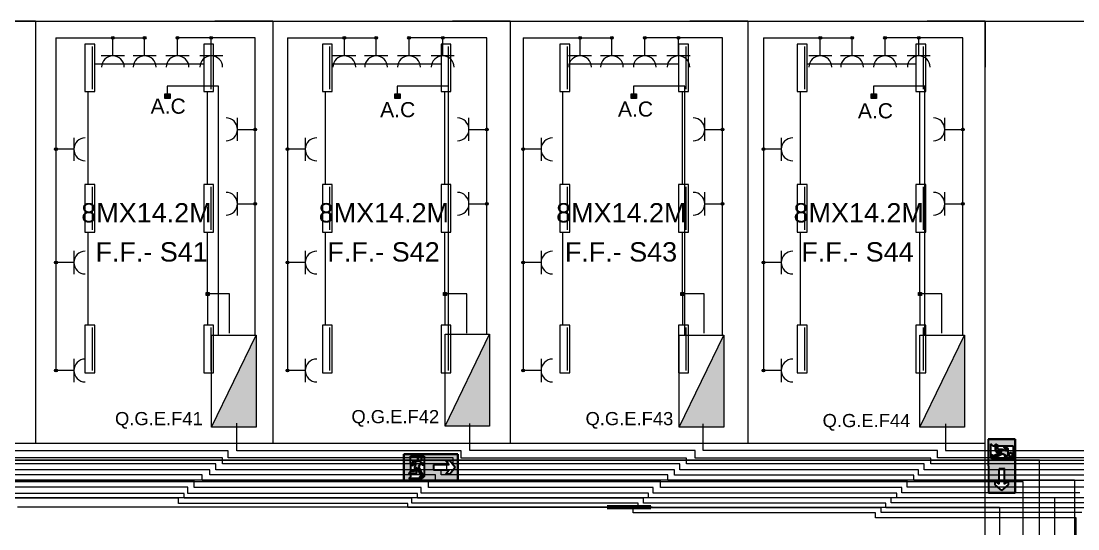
# Model space of a CAD drawing. Extents: x -17539 to 1421, y -3169 to 802964.
# Drawn here: x 442.44 to 478.04, y 394.29 to 411.37 of the extents above; entities that cross this region are included whole.
import ezdxf
from ezdxf.enums import TextEntityAlignment as Align

# ---------------------------------------------------------------- set-up
doc = ezdxf.new("R2010")
doc.units = 0
doc.header["$LTSCALE"] = 25
doc.header["$MEASUREMENT"] = 0
doc.layers.get('0').update_dxf_attribs({"lineweight": 9})
for name, color, linetype, lineweight in [('Iluminação', 10, 'Continuous', 9), ('Quadros', 50, 'Continuous', 9), ('www.cadblocksfree.com', 7, 'Continuous', 9)]:
    doc.layers.add(name, color=color, linetype=linetype, lineweight=lineweight)
doc.layers.add('Simbologia de Emergência', color=6, linetype='Continuous')
doc.layers.add('Tomadas', color=3, linetype='Continuous', lineweight=9, true_color=0x00f500)
doc.styles.add('ROMANS', font='arial.ttf')
doc.styles.get("Standard").update_dxf_attribs({"font": 'arial.ttf'})

# ---------------------------------------------------------------- blocks, each defined once
blk = doc.blocks.new('emergencia seta')
at = {"layer": 'Simbologia de Emergência'}
h = blk.add_hatch(color=98, dxfattribs=at)
h.paths.add_polyline_path([(1.001, 0.298), (0.094, 0.296), (-0.813, 0.294), (-0.811, -0.613), (1.003, -0.609)])
h.paths.add_polyline_path([(-0.131, -0.455), (-0.195, -0.52), (-0.649, -0.521), (-0.585, -0.456), (-0.585, -0.371), (-0.643, -0.371), (-0.595, -0.289), (-0.585, -0.289), (-0.587, 0.224), (-0.133, 0.225)], flags=16)
h.paths.add_polyline_path([(-0.372, -0.172, 0.038289), (-0.372, -0.171)], flags=0)
h.paths.add_polyline_path([(0.186, -0.248), (0.185, -0.067), (0.706, -0.066), (0.597, 0.07), (0.733, 0.07), (0.915, -0.156), (0.734, -0.383), (0.598, -0.383), (0.706, -0.247)], flags=16)
h.paths.add_polyline_path([(-0.349, 0.142, -1), (-0.221, 0.142, -1)], flags=0)
h.paths.add_polyline_path([(-0.188, -0.455), (-0.261, -0.455), (-0.291, -0.52), (-0.218, -0.52)], flags=16)
h.paths.add_polyline_path([(-0.3, -0.17, -0.215507), (-0.301, -0.11), (-0.263, -0.02), (-0.204, -0.069), (-0.132, -0.069), (-0.132, -0.021), (-0.187, -0.021), (-0.277, 0.054, 0.148058), (-0.294, 0.059), (-0.473, 0.059, 0.263654), (-0.498, 0.044), (-0.553, -0.048, 1), (-0.512, -0.072), (-0.462, 0.011), (-0.399, 0.011), (-0.454, -0.127, 0.095479), (-0.459, -0.154), (-0.459, -0.293), (-0.592, -0.294), (-0.635, -0.366), (-0.409, -0.366, 0.414214), (-0.386, -0.343), (-0.387, -0.173, -0.740976), (-0.372, -0.172), (-0.241, -0.446), (-0.169, -0.446)], flags=0)
for p, q in [((-0.813, 0.294), (1.001, 0.298)), ((-0.811, -0.613), (-0.813, 0.294)), ((1.001, 0.298), (1.003, -0.609)), ((1.001, 0.298), (1.001, 0.298)), ((1.001, 0.298), (1.003, -0.609)), ((1.001, 0.298), (1.001, 0.298))]:
    blk.add_line(p, q, dxfattribs=at)
at = {"layer": 'Simbologia de Emergência', "color": 7, "linetype": 'ByBlock', "lineweight": -2, "true_color": 0xffffff}
for p, q in [((1.001, 0.298), (-0.813, 0.294)), ((-0.813, 0.294), (-0.811, -0.613)), ((-0.587, 0.224), (-0.133, 0.225)), ((-0.587, 0.224), (-0.133, 0.225)), ((-0.587, 0.224), (-0.133, 0.225)), ((-0.585, -0.289), (-0.587, 0.224)), ((-0.585, -0.289), (-0.587, 0.224)), ((-0.585, -0.289), (-0.587, 0.224)), ((-0.498, 0.044), (-0.553, -0.048)), ((-0.498, 0.044), (-0.553, -0.048)), ((-0.498, 0.044), (-0.553, -0.048)), ((-0.512, -0.072), (-0.462, 0.011)), ((-0.512, -0.072), (-0.462, 0.011)), ((-0.512, -0.072), (-0.462, 0.011)), ((-0.294, 0.059), (-0.473, 0.059)), ((-0.294, 0.059), (-0.473, 0.059)), ((-0.294, 0.059), (-0.473, 0.059)), ((-0.462, 0.011), (-0.399, 0.011)), ((-0.462, 0.011), (-0.399, 0.011)), ((-0.462, 0.011), (-0.399, 0.011)), ((-0.399, 0.011), (-0.454, -0.127)), ((-0.399, 0.011), (-0.454, -0.127)), ((-0.399, 0.011), (-0.454, -0.127)), ((-0.349, 0.142), (-0.349, 0.142)), ((-0.277, 0.054), (-0.187, -0.021)), ((-0.277, 0.054), (-0.187, -0.021)), ((-0.187, -0.021), (-0.277, 0.054)), ((-0.133, 0.225), (-0.131, -0.455)), ((0.706, -0.066), (0.597, 0.07)), ((0.733, 0.07), (0.597, 0.07)), ((0.915, -0.156), (0.733, 0.07)), ((1.003, -0.609), (1.001, 0.298)), ((1.003, -0.609), (1.001, 0.298)), ((-0.595, -0.289), (-0.643, -0.371)), ((-0.595, -0.289), (-0.643, -0.371)), ((-0.643, -0.371), (-0.595, -0.289)), ((-0.592, -0.294), (-0.635, -0.366)), ((-0.592, -0.294), (-0.635, -0.366)), ((-0.592, -0.294), (-0.635, -0.366)), ((-0.585, -0.289), (-0.595, -0.289)), ((-0.585, -0.289), (-0.595, -0.289)), ((-0.595, -0.289), (-0.585, -0.289)), ((-0.459, -0.293), (-0.592, -0.294)), ((-0.459, -0.293), (-0.592, -0.294)), ((-0.459, -0.293), (-0.592, -0.294)), ((-0.459, -0.154), (-0.459, -0.293)), ((-0.459, -0.154), (-0.459, -0.293)), ((-0.459, -0.154), (-0.459, -0.293)), ((-0.387, -0.173), (-0.386, -0.343)), ((-0.387, -0.173), (-0.386, -0.343)), ((-0.386, -0.343), (-0.387, -0.173)), ((-0.372, -0.171), (-0.372, -0.172)), ((-0.372, -0.172), (-0.241, -0.446)), ((-0.372, -0.172), (-0.241, -0.446)), ((-0.372, -0.172), (-0.372, -0.172)), ((-0.372, -0.172), (-0.241, -0.446)), ((-0.263, -0.02), (-0.301, -0.11)), ((-0.263, -0.02), (-0.301, -0.11)), ((-0.301, -0.11), (-0.263, -0.02)), ((-0.3, -0.17), (-0.169, -0.446)), ((-0.3, -0.17), (-0.169, -0.446)), ((-0.169, -0.446), (-0.3, -0.17)), ((-0.263, -0.02), (-0.204, -0.069)), ((-0.263, -0.02), (-0.204, -0.069)), ((-0.263, -0.02), (-0.204, -0.069)), ((-0.263, -0.02), (-0.263, -0.02)), ((-0.204, -0.069), (-0.132, -0.069)), ((-0.204, -0.069), (-0.132, -0.069)), ((-0.204, -0.069), (-0.132, -0.069)), ((-0.187, -0.021), (-0.132, -0.021)), ((-0.187, -0.021), (-0.132, -0.021)), ((-0.132, -0.021), (-0.187, -0.021)), ((-0.132, -0.069), (-0.132, -0.021)), ((0.706, -0.066), (0.185, -0.067)), ((0.185, -0.067), (0.186, -0.248)), ((0.706, -0.247), (0.186, -0.248)), ((0.706, -0.247), (0.598, -0.383)), ((0.915, -0.156), (0.734, -0.383)), ((-0.811, -0.613), (1.003, -0.609)), ((-0.585, -0.456), (-0.649, -0.521)), ((-0.585, -0.456), (-0.649, -0.521)), ((-0.649, -0.521), (-0.585, -0.456)), ((-0.195, -0.52), (-0.649, -0.521)), ((-0.585, -0.371), (-0.643, -0.371)), ((-0.585, -0.371), (-0.643, -0.371)), ((-0.585, -0.371), (-0.643, -0.371)), ((-0.409, -0.366), (-0.635, -0.366)), ((-0.409, -0.366), (-0.635, -0.366)), ((-0.635, -0.366), (-0.409, -0.366)), ((-0.585, -0.456), (-0.585, -0.371)), ((-0.585, -0.456), (-0.585, -0.371)), ((-0.585, -0.456), (-0.585, -0.371)), ((-0.291, -0.52), (-0.261, -0.455)), ((-0.291, -0.52), (-0.261, -0.455)), ((-0.261, -0.455), (-0.291, -0.52)), ((-0.291, -0.52), (-0.218, -0.52)), ((-0.188, -0.455), (-0.261, -0.455)), ((-0.188, -0.455), (-0.261, -0.455)), ((-0.188, -0.455), (-0.261, -0.455)), ((-0.169, -0.446), (-0.241, -0.446)), ((-0.169, -0.446), (-0.241, -0.446)), ((-0.241, -0.446), (-0.169, -0.446)), ((-0.218, -0.52), (-0.188, -0.455)), ((-0.218, -0.52), (-0.188, -0.455)), ((-0.218, -0.52), (-0.188, -0.455)), ((-0.131, -0.455), (-0.195, -0.52)), ((-0.131, -0.455), (-0.195, -0.52)), ((-0.131, -0.455), (-0.195, -0.52)), ((-0.188, -0.455), (-0.188, -0.455)), ((-0.131, -0.455), (-0.131, -0.455)), ((0.734, -0.383), (0.598, -0.383))]:
    blk.add_line(p, q, dxfattribs=at)
blk.add_circle((-0.285, 0.142), 0.0645, dxfattribs=at)
blk.add_circle((-0.285, 0.142), 0.0645, dxfattribs=at)
for centre, radius, start, end in [((-0.473, 0.029), 0.0296, 90.1318, 149.2124), ((-0.473, 0.029), 0.0296, 90.1318, 149.2123), ((-0.473, 0.029), 0.0296, 90.1318, 149.2123), ((-0.285, 0.142), 0.0645, 0.1318, 180.1318), ((-0.285, 0.142), 0.0645, 180.1318, 0.1318), ((-0.294, 0.03), 0.0296, 56.444, 90.1318), ((-0.294, 0.03), 0.0296, 56.4442, 90.1318), ((-0.294, 0.03), 0.0296, 56.4442, 90.1318), ((-0.532, -0.06), 0.024, 149.2124, 329.2124), ((-0.532, -0.06), 0.024, 149.2123, 329.2123), ((-0.532, -0.06), 0.024, 149.2123, 329.2123), ((-0.387, -0.154), 0.0726, 158.3161, 180.1318), ((-0.387, -0.154), 0.0726, 158.3158, 180.1318), ((-0.387, -0.154), 0.0726, 158.3158, 180.1318), ((-0.409, -0.343), 0.0227, 270.1318, 0.1318), ((-0.409, -0.343), 0.0227, 270.1318, 0.1318), ((-0.409, -0.343), 0.0227, 270.1318, 0.1318), ((-0.379, -0.174), 0.00779, 21.0343, 167.1846), ((-0.379, -0.174), 0.00779, 21.0343, 167.1846), ((-0.379, -0.174), 0.00779, 21.0343, 167.1846), ((-0.379, -0.174), 0.00779, 21.0343, 29.8052), ((-0.234, -0.138), 0.0726, 156.7728, 205.4198), ((-0.234, -0.138), 0.0726, 156.7731, 205.4198), ((-0.234, -0.138), 0.0726, 156.7731, 205.4198)]:
    blk.add_arc(centre, radius, start, end, dxfattribs=at)
blk = doc.blocks.new('quadro eletrico')
h = blk.add_hatch(color=256)
h.dxf.hatch_style = 1
h.paths.add_polyline_path([(1.839, -0.788), (-1.457, 0.809), (-1.457, -0.788)])
blk.add_line((-1.457, 0.809), (1.839, -0.788))
blk.add_lwpolyline([(-1.457, 0.809), (1.839, 0.809), (1.839, -0.788), (-1.457, -0.788)], close=True)
blk = doc.blocks.new('Quadro')
at = {"xscale": 0.6593095434044552, "yscale": 0.6593095434044552, "zscale": 0.6593095434044552}
blk.add_blockref('quadro eletrico', (-0.091, 0.017), dxfattribs=at)
blk = doc.blocks.new('Tomada')
for p, q in [((0, 0.632), (0, 0)), ((0, 0), (-0.975, 0)), ((0, 0), (0, -0.632))]:
    blk.add_line(p, q)
blk.add_arc((0.622, 0), 0.622, 90, 270)
blk = doc.blocks.new('Iluminárias 1')
at = {"layer": 'Iluminação'}
blk.add_line((0.079, 0.079), (1.521, 0.079), dxfattribs=at)
blk.add_lwpolyline([(0, 0), (1.6, 0), (1.6, 0.332), (0, 0.332)], close=True, dxfattribs=at)
blk = doc.blocks.new('Luminária 4')
at = {"layer": 'Iluminação', "lineweight": 40}
for p, q in [((0.733, 0.043), (-0.734, 0.043)), ((-0.734, 0.043), (-0.734, 0)), ((-0.734, 0), (0.733, 0)), ((0.733, 0), (0.733, 0.043))]:
    blk.add_line(p, q, dxfattribs=at)
at = {"layer": 'Iluminação', "lineweight": 30}
blk.add_line((-0.667, 0.008), (0.679, 0.008), dxfattribs=at)
blk = doc.blocks.new('Caixa de Derivação')
at = {"layer": 'Iluminação'}
h = blk.add_hatch(color=256, dxfattribs=at)
h.dxf.hatch_style = 1
h.paths.add_polyline_path([(0.052, 0.051), (-0.048, 0.051), (-0.048, -0.049), (0.052, -0.049)])
blk.add_lwpolyline([(-0.048, 0.051), (0.052, 0.051), (0.052, -0.049), (-0.048, -0.049)], close=True, dxfattribs=at)

msp = doc.modelspace()

# ---------------------------------------------------------------- hatches: boundary and pattern name
at = {"layer": 'Tomadas'}
h = msp.add_hatch(color=256, dxfattribs=at)
h.dxf.hatch_style = 1
h.paths.add_polyline_path([(445.575, 410.805, 1), (445.481, 410.805, 1)])
h = msp.add_hatch(color=256, dxfattribs=at)
h.dxf.hatch_style = 1
h.paths.add_polyline_path([(445.575, 410.805, 1), (445.481, 410.805, 1)])
h = msp.add_hatch(color=256, dxfattribs=at)
h.dxf.hatch_style = 1
h.paths.add_polyline_path([(445.575, 410.805, 1), (445.481, 410.805, 1)])
h = msp.add_hatch(color=256, dxfattribs=at)
h.dxf.hatch_style = 1
h.paths.add_polyline_path([(445.575, 410.805, 1), (445.481, 410.805, 1)])
h = msp.add_hatch(color=256, dxfattribs=at)
h.dxf.hatch_style = 1
h.paths.add_polyline_path([(446.647, 410.805, 1), (446.554, 410.805, 1)])
h = msp.add_hatch(color=256, dxfattribs=at)
h.dxf.hatch_style = 1
h.paths.add_polyline_path([(446.647, 410.805, 1), (446.554, 410.805, 1)])
h = msp.add_hatch(color=256, dxfattribs=at)
h.dxf.hatch_style = 1
h.paths.add_polyline_path([(446.647, 410.805, 1), (446.554, 410.805, 1)])
h = msp.add_hatch(color=256, dxfattribs=at)
h.dxf.hatch_style = 1
h.paths.add_polyline_path([(446.647, 410.805, 1), (446.554, 410.805, 1)])
h = msp.add_hatch(color=256, dxfattribs=at)
h.dxf.hatch_style = 1
h.paths.add_polyline_path([(447.754, 410.805, 1), (447.661, 410.805, 1)])
h = msp.add_hatch(color=256, dxfattribs=at)
h.dxf.hatch_style = 1
h.paths.add_polyline_path([(447.754, 410.805, 1), (447.661, 410.805, 1)])
h = msp.add_hatch(color=256, dxfattribs=at)
h.dxf.hatch_style = 1
h.paths.add_polyline_path([(447.754, 410.805, 1), (447.661, 410.805, 1)])
h = msp.add_hatch(color=256, dxfattribs=at)
h.dxf.hatch_style = 1
h.paths.add_polyline_path([(447.754, 410.805, 1), (447.661, 410.805, 1)])
h = msp.add_hatch(color=256, dxfattribs=at)
h.dxf.hatch_style = 1
h.paths.add_polyline_path([(448.89, 410.805, 1), (448.797, 410.805, 1)])
h = msp.add_hatch(color=256, dxfattribs=at)
h.dxf.hatch_style = 1
h.paths.add_polyline_path([(448.89, 410.805, 1), (448.797, 410.805, 1)])
h = msp.add_hatch(color=256, dxfattribs=at)
h.dxf.hatch_style = 1
h.paths.add_polyline_path([(448.89, 410.805, 1), (448.797, 410.805, 1)])
h = msp.add_hatch(color=256, dxfattribs=at)
h.dxf.hatch_style = 1
h.paths.add_polyline_path([(448.89, 410.805, 1), (448.797, 410.805, 1)])
h = msp.add_hatch(color=256, dxfattribs=at)
h.dxf.hatch_style = 1
h.paths.add_polyline_path([(453.374, 410.805, 1), (453.281, 410.805, 1)])
h = msp.add_hatch(color=256, dxfattribs=at)
h.dxf.hatch_style = 1
h.paths.add_polyline_path([(453.374, 410.805, 1), (453.281, 410.805, 1)])
h = msp.add_hatch(color=256, dxfattribs=at)
h.dxf.hatch_style = 1
h.paths.add_polyline_path([(453.374, 410.805, 1), (453.281, 410.805, 1)])
h = msp.add_hatch(color=256, dxfattribs=at)
h.dxf.hatch_style = 1
h.paths.add_polyline_path([(453.374, 410.805, 1), (453.281, 410.805, 1)])
h = msp.add_hatch(color=256, dxfattribs=at)
h.dxf.hatch_style = 1
h.paths.add_polyline_path([(454.447, 410.805, 1), (454.353, 410.805, 1)])
h = msp.add_hatch(color=256, dxfattribs=at)
h.dxf.hatch_style = 1
h.paths.add_polyline_path([(454.447, 410.805, 1), (454.353, 410.805, 1)])
h = msp.add_hatch(color=256, dxfattribs=at)
h.dxf.hatch_style = 1
h.paths.add_polyline_path([(454.447, 410.805, 1), (454.353, 410.805, 1)])
h = msp.add_hatch(color=256, dxfattribs=at)
h.dxf.hatch_style = 1
h.paths.add_polyline_path([(454.447, 410.805, 1), (454.353, 410.805, 1)])
h = msp.add_hatch(color=256, dxfattribs=at)
h.dxf.hatch_style = 1
h.paths.add_polyline_path([(455.554, 410.805, 1), (455.461, 410.805, 1)])
h = msp.add_hatch(color=256, dxfattribs=at)
h.dxf.hatch_style = 1
h.paths.add_polyline_path([(455.554, 410.805, 1), (455.461, 410.805, 1)])
h = msp.add_hatch(color=256, dxfattribs=at)
h.dxf.hatch_style = 1
h.paths.add_polyline_path([(455.554, 410.805, 1), (455.461, 410.805, 1)])
h = msp.add_hatch(color=256, dxfattribs=at)
h.dxf.hatch_style = 1
h.paths.add_polyline_path([(455.554, 410.805, 1), (455.461, 410.805, 1)])
h = msp.add_hatch(color=256, dxfattribs=at)
h.dxf.hatch_style = 1
h.paths.add_polyline_path([(456.69, 410.805, 1), (456.597, 410.805, 1)])
h = msp.add_hatch(color=256, dxfattribs=at)
h.dxf.hatch_style = 1
h.paths.add_polyline_path([(456.69, 410.805, 1), (456.597, 410.805, 1)])
h = msp.add_hatch(color=256, dxfattribs=at)
h.dxf.hatch_style = 1
h.paths.add_polyline_path([(456.69, 410.805, 1), (456.597, 410.805, 1)])
h = msp.add_hatch(color=256, dxfattribs=at)
h.dxf.hatch_style = 1
h.paths.add_polyline_path([(456.69, 410.805, 1), (456.597, 410.805, 1)])
h = msp.add_hatch(color=256, dxfattribs=at)
h.dxf.hatch_style = 1
h.paths.add_polyline_path([(461.318, 410.805, 1), (461.225, 410.805, 1)])
h = msp.add_hatch(color=256, dxfattribs=at)
h.dxf.hatch_style = 1
h.paths.add_polyline_path([(461.318, 410.805, 1), (461.225, 410.805, 1)])
h = msp.add_hatch(color=256, dxfattribs=at)
h.dxf.hatch_style = 1
h.paths.add_polyline_path([(461.318, 410.805, 1), (461.225, 410.805, 1)])
h = msp.add_hatch(color=256, dxfattribs=at)
h.dxf.hatch_style = 1
h.paths.add_polyline_path([(461.318, 410.805, 1), (461.225, 410.805, 1)])
h = msp.add_hatch(color=256, dxfattribs=at)
h.dxf.hatch_style = 1
h.paths.add_polyline_path([(462.39, 410.805, 1), (462.297, 410.805, 1)])
h = msp.add_hatch(color=256, dxfattribs=at)
h.dxf.hatch_style = 1
h.paths.add_polyline_path([(462.39, 410.805, 1), (462.297, 410.805, 1)])
h = msp.add_hatch(color=256, dxfattribs=at)
h.dxf.hatch_style = 1
h.paths.add_polyline_path([(462.39, 410.805, 1), (462.297, 410.805, 1)])
h = msp.add_hatch(color=256, dxfattribs=at)
h.dxf.hatch_style = 1
h.paths.add_polyline_path([(462.39, 410.805, 1), (462.297, 410.805, 1)])
h = msp.add_hatch(color=256, dxfattribs=at)
h.dxf.hatch_style = 1
h.paths.add_polyline_path([(463.498, 410.805, 1), (463.404, 410.805, 1)])
h = msp.add_hatch(color=256, dxfattribs=at)
h.dxf.hatch_style = 1
h.paths.add_polyline_path([(463.498, 410.805, 1), (463.404, 410.805, 1)])
h = msp.add_hatch(color=256, dxfattribs=at)
h.dxf.hatch_style = 1
h.paths.add_polyline_path([(463.498, 410.805, 1), (463.404, 410.805, 1)])
h = msp.add_hatch(color=256, dxfattribs=at)
h.dxf.hatch_style = 1
h.paths.add_polyline_path([(463.498, 410.805, 1), (463.404, 410.805, 1)])
h = msp.add_hatch(color=256, dxfattribs=at)
h.dxf.hatch_style = 1
h.paths.add_polyline_path([(464.634, 410.805, 1), (464.54, 410.805, 1)])
h = msp.add_hatch(color=256, dxfattribs=at)
h.dxf.hatch_style = 1
h.paths.add_polyline_path([(464.634, 410.805, 1), (464.54, 410.805, 1)])
h = msp.add_hatch(color=256, dxfattribs=at)
h.dxf.hatch_style = 1
h.paths.add_polyline_path([(464.634, 410.805, 1), (464.54, 410.805, 1)])
h = msp.add_hatch(color=256, dxfattribs=at)
h.dxf.hatch_style = 1
h.paths.add_polyline_path([(464.634, 410.805, 1), (464.54, 410.805, 1)])
h = msp.add_hatch(color=256, dxfattribs=at)
h.dxf.hatch_style = 1
h.paths.add_polyline_path([(469.413, 410.805, 1), (469.32, 410.805, 1)])
h = msp.add_hatch(color=256, dxfattribs=at)
h.dxf.hatch_style = 1
h.paths.add_polyline_path([(469.413, 410.805, 1), (469.32, 410.805, 1)])
h = msp.add_hatch(color=256, dxfattribs=at)
h.dxf.hatch_style = 1
h.paths.add_polyline_path([(469.413, 410.805, 1), (469.32, 410.805, 1)])
h = msp.add_hatch(color=256, dxfattribs=at)
h.dxf.hatch_style = 1
h.paths.add_polyline_path([(469.413, 410.805, 1), (469.32, 410.805, 1)])
h = msp.add_hatch(color=256, dxfattribs=at)
h.dxf.hatch_style = 1
h.paths.add_polyline_path([(470.485, 410.805, 1), (470.392, 410.805, 1)])
h = msp.add_hatch(color=256, dxfattribs=at)
h.dxf.hatch_style = 1
h.paths.add_polyline_path([(470.485, 410.805, 1), (470.392, 410.805, 1)])
h = msp.add_hatch(color=256, dxfattribs=at)
h.dxf.hatch_style = 1
h.paths.add_polyline_path([(470.485, 410.805, 1), (470.392, 410.805, 1)])
h = msp.add_hatch(color=256, dxfattribs=at)
h.dxf.hatch_style = 1
h.paths.add_polyline_path([(470.485, 410.805, 1), (470.392, 410.805, 1)])
h = msp.add_hatch(color=256, dxfattribs=at)
h.dxf.hatch_style = 1
h.paths.add_polyline_path([(471.592, 410.805, 1), (471.499, 410.805, 1)])
h = msp.add_hatch(color=256, dxfattribs=at)
h.dxf.hatch_style = 1
h.paths.add_polyline_path([(471.592, 410.805, 1), (471.499, 410.805, 1)])
h = msp.add_hatch(color=256, dxfattribs=at)
h.dxf.hatch_style = 1
h.paths.add_polyline_path([(471.592, 410.805, 1), (471.499, 410.805, 1)])
h = msp.add_hatch(color=256, dxfattribs=at)
h.dxf.hatch_style = 1
h.paths.add_polyline_path([(471.592, 410.805, 1), (471.499, 410.805, 1)])
h = msp.add_hatch(color=256, dxfattribs=at)
h.dxf.hatch_style = 1
h.paths.add_polyline_path([(472.728, 410.805, 1), (472.635, 410.805, 1)])
h = msp.add_hatch(color=256, dxfattribs=at)
h.dxf.hatch_style = 1
h.paths.add_polyline_path([(472.728, 410.805, 1), (472.635, 410.805, 1)])
h = msp.add_hatch(color=256, dxfattribs=at)
h.dxf.hatch_style = 1
h.paths.add_polyline_path([(472.728, 410.805, 1), (472.635, 410.805, 1)])
h = msp.add_hatch(color=256, dxfattribs=at)
h.dxf.hatch_style = 1
h.paths.add_polyline_path([(472.728, 410.805, 1), (472.635, 410.805, 1)])
h = msp.add_hatch(color=256, dxfattribs=at)
h.dxf.hatch_style = 1
h.paths.add_polyline_path([(447.283, 408.926), (447.283, 408.769), (447.457, 408.769), (447.457, 408.926)])
h = msp.add_hatch(color=256, dxfattribs=at)
h.dxf.hatch_style = 1
h.paths.add_polyline_path([(455.029, 408.926), (455.029, 408.769), (455.204, 408.769), (455.204, 408.926)])
h = msp.add_hatch(color=256, dxfattribs=at)
h.dxf.hatch_style = 1
h.paths.add_polyline_path([(462.994, 408.926), (462.994, 408.769), (463.169, 408.769), (463.169, 408.926)])
h = msp.add_hatch(color=256, dxfattribs=at)
h.dxf.hatch_style = 1
h.paths.add_polyline_path([(471.082, 408.926), (471.082, 408.769), (471.257, 408.769), (471.257, 408.926)])
h = msp.add_hatch(color=256, dxfattribs=at)
h.dxf.hatch_style = 1
h.paths.add_polyline_path([(450.373, 407.728, 1), (450.28, 407.728, 1)])
h = msp.add_hatch(color=256, dxfattribs=at)
h.dxf.hatch_style = 1
h.paths.add_polyline_path([(450.373, 407.728, 1), (450.28, 407.728, 1)])
h = msp.add_hatch(color=256, dxfattribs=at)
h.dxf.hatch_style = 1
h.paths.add_polyline_path([(450.373, 407.728, 1), (450.28, 407.728, 1)])
h = msp.add_hatch(color=256, dxfattribs=at)
h.dxf.hatch_style = 1
h.paths.add_polyline_path([(450.373, 407.728, 1), (450.28, 407.728, 1)])
h = msp.add_hatch(color=256, dxfattribs=at)
h.dxf.hatch_style = 1
h.paths.add_polyline_path([(458.173, 407.728, 1), (458.08, 407.728, 1)])
h = msp.add_hatch(color=256, dxfattribs=at)
h.dxf.hatch_style = 1
h.paths.add_polyline_path([(458.173, 407.728, 1), (458.08, 407.728, 1)])
h = msp.add_hatch(color=256, dxfattribs=at)
h.dxf.hatch_style = 1
h.paths.add_polyline_path([(458.173, 407.728, 1), (458.08, 407.728, 1)])
h = msp.add_hatch(color=256, dxfattribs=at)
h.dxf.hatch_style = 1
h.paths.add_polyline_path([(458.173, 407.728, 1), (458.08, 407.728, 1)])
h = msp.add_hatch(color=256, dxfattribs=at)
h.dxf.hatch_style = 1
h.paths.add_polyline_path([(466.117, 407.728, 1), (466.023, 407.728, 1)])
h = msp.add_hatch(color=256, dxfattribs=at)
h.dxf.hatch_style = 1
h.paths.add_polyline_path([(466.117, 407.728, 1), (466.023, 407.728, 1)])
h = msp.add_hatch(color=256, dxfattribs=at)
h.dxf.hatch_style = 1
h.paths.add_polyline_path([(466.117, 407.728, 1), (466.023, 407.728, 1)])
h = msp.add_hatch(color=256, dxfattribs=at)
h.dxf.hatch_style = 1
h.paths.add_polyline_path([(466.117, 407.728, 1), (466.023, 407.728, 1)])
h = msp.add_hatch(color=256, dxfattribs=at)
h.dxf.hatch_style = 1
h.paths.add_polyline_path([(474.211, 407.728, 1), (474.118, 407.728, 1)])
h = msp.add_hatch(color=256, dxfattribs=at)
h.dxf.hatch_style = 1
h.paths.add_polyline_path([(474.211, 407.728, 1), (474.118, 407.728, 1)])
h = msp.add_hatch(color=256, dxfattribs=at)
h.dxf.hatch_style = 1
h.paths.add_polyline_path([(474.211, 407.728, 1), (474.118, 407.728, 1)])
h = msp.add_hatch(color=256, dxfattribs=at)
h.dxf.hatch_style = 1
h.paths.add_polyline_path([(474.211, 407.728, 1), (474.118, 407.728, 1)])
h = msp.add_hatch(color=256, dxfattribs=at)
h.dxf.hatch_style = 1
h.paths.add_polyline_path([(443.659, 407.058, 1), (443.565, 407.058, 1)])
h = msp.add_hatch(color=256, dxfattribs=at)
h.dxf.hatch_style = 1
h.paths.add_polyline_path([(443.659, 407.058, 1), (443.565, 407.058, 1)])
h = msp.add_hatch(color=256, dxfattribs=at)
h.dxf.hatch_style = 1
h.paths.add_polyline_path([(443.659, 407.058, 1), (443.565, 407.058, 1)])
h = msp.add_hatch(color=256, dxfattribs=at)
h.dxf.hatch_style = 1
h.paths.add_polyline_path([(443.659, 407.058, 1), (443.565, 407.058, 1)])
h = msp.add_hatch(color=256, dxfattribs=at)
h.dxf.hatch_style = 1
h.paths.add_polyline_path([(451.458, 407.058, 1), (451.365, 407.058, 1)])
h = msp.add_hatch(color=256, dxfattribs=at)
h.dxf.hatch_style = 1
h.paths.add_polyline_path([(451.458, 407.058, 1), (451.365, 407.058, 1)])
h = msp.add_hatch(color=256, dxfattribs=at)
h.dxf.hatch_style = 1
h.paths.add_polyline_path([(451.458, 407.058, 1), (451.365, 407.058, 1)])
h = msp.add_hatch(color=256, dxfattribs=at)
h.dxf.hatch_style = 1
h.paths.add_polyline_path([(451.458, 407.058, 1), (451.365, 407.058, 1)])
h = msp.add_hatch(color=256, dxfattribs=at)
h.dxf.hatch_style = 1
h.paths.add_polyline_path([(459.402, 407.058, 1), (459.309, 407.058, 1)])
h = msp.add_hatch(color=256, dxfattribs=at)
h.dxf.hatch_style = 1
h.paths.add_polyline_path([(459.402, 407.058, 1), (459.309, 407.058, 1)])
h = msp.add_hatch(color=256, dxfattribs=at)
h.dxf.hatch_style = 1
h.paths.add_polyline_path([(459.402, 407.058, 1), (459.309, 407.058, 1)])
h = msp.add_hatch(color=256, dxfattribs=at)
h.dxf.hatch_style = 1
h.paths.add_polyline_path([(459.402, 407.058, 1), (459.309, 407.058, 1)])
h = msp.add_hatch(color=256, dxfattribs=at)
h.dxf.hatch_style = 1
h.paths.add_polyline_path([(467.497, 407.058, 1), (467.403, 407.058, 1)])
h = msp.add_hatch(color=256, dxfattribs=at)
h.dxf.hatch_style = 1
h.paths.add_polyline_path([(467.497, 407.058, 1), (467.403, 407.058, 1)])
h = msp.add_hatch(color=256, dxfattribs=at)
h.dxf.hatch_style = 1
h.paths.add_polyline_path([(467.497, 407.058, 1), (467.403, 407.058, 1)])
h = msp.add_hatch(color=256, dxfattribs=at)
h.dxf.hatch_style = 1
h.paths.add_polyline_path([(467.497, 407.058, 1), (467.403, 407.058, 1)])
h = msp.add_hatch(color=256, dxfattribs=at)
h.dxf.hatch_style = 1
h.paths.add_polyline_path([(450.373, 405.226, 1), (450.28, 405.226, 1)])
h = msp.add_hatch(color=256, dxfattribs=at)
h.dxf.hatch_style = 1
h.paths.add_polyline_path([(450.373, 405.226, 1), (450.28, 405.226, 1)])
h = msp.add_hatch(color=256, dxfattribs=at)
h.dxf.hatch_style = 1
h.paths.add_polyline_path([(450.373, 405.226, 1), (450.28, 405.226, 1)])
h = msp.add_hatch(color=256, dxfattribs=at)
h.dxf.hatch_style = 1
h.paths.add_polyline_path([(450.373, 405.226, 1), (450.28, 405.226, 1)])
h = msp.add_hatch(color=256, dxfattribs=at)
h.dxf.hatch_style = 1
h.paths.add_polyline_path([(458.173, 405.226, 1), (458.08, 405.226, 1)])
h = msp.add_hatch(color=256, dxfattribs=at)
h.dxf.hatch_style = 1
h.paths.add_polyline_path([(458.173, 405.226, 1), (458.08, 405.226, 1)])
h = msp.add_hatch(color=256, dxfattribs=at)
h.dxf.hatch_style = 1
h.paths.add_polyline_path([(458.173, 405.226, 1), (458.08, 405.226, 1)])
h = msp.add_hatch(color=256, dxfattribs=at)
h.dxf.hatch_style = 1
h.paths.add_polyline_path([(458.173, 405.226, 1), (458.08, 405.226, 1)])
h = msp.add_hatch(color=256, dxfattribs=at)
h.dxf.hatch_style = 1
h.paths.add_polyline_path([(466.117, 405.226, 1), (466.023, 405.226, 1)])
h = msp.add_hatch(color=256, dxfattribs=at)
h.dxf.hatch_style = 1
h.paths.add_polyline_path([(466.117, 405.226, 1), (466.023, 405.226, 1)])
h = msp.add_hatch(color=256, dxfattribs=at)
h.dxf.hatch_style = 1
h.paths.add_polyline_path([(466.117, 405.226, 1), (466.023, 405.226, 1)])
h = msp.add_hatch(color=256, dxfattribs=at)
h.dxf.hatch_style = 1
h.paths.add_polyline_path([(466.117, 405.226, 1), (466.023, 405.226, 1)])
h = msp.add_hatch(color=256, dxfattribs=at)
h.dxf.hatch_style = 1
h.paths.add_polyline_path([(474.211, 405.226, 1), (474.118, 405.226, 1)])
h = msp.add_hatch(color=256, dxfattribs=at)
h.dxf.hatch_style = 1
h.paths.add_polyline_path([(474.211, 405.226, 1), (474.118, 405.226, 1)])
h = msp.add_hatch(color=256, dxfattribs=at)
h.dxf.hatch_style = 1
h.paths.add_polyline_path([(474.211, 405.226, 1), (474.118, 405.226, 1)])
h = msp.add_hatch(color=256, dxfattribs=at)
h.dxf.hatch_style = 1
h.paths.add_polyline_path([(474.211, 405.226, 1), (474.118, 405.226, 1)])
h = msp.add_hatch(color=256, dxfattribs=at)
h.dxf.hatch_style = 1
h.paths.add_polyline_path([(443.565, 403.247, 1), (443.659, 403.247, 1)])
h = msp.add_hatch(color=256, dxfattribs=at)
h.dxf.hatch_style = 1
h.paths.add_polyline_path([(451.365, 403.247, 1), (451.458, 403.247, 1)])
h = msp.add_hatch(color=256, dxfattribs=at)
h.dxf.hatch_style = 1
h.paths.add_polyline_path([(459.309, 403.247, 1), (459.402, 403.247, 1)])
h = msp.add_hatch(color=256, dxfattribs=at)
h.dxf.hatch_style = 1
h.paths.add_polyline_path([(467.403, 403.247, 1), (467.497, 403.247, 1)])
h = msp.add_hatch(color=256, dxfattribs=at)
h.dxf.hatch_style = 1
h.paths.add_polyline_path([(443.659, 399.615, 1), (443.565, 399.615, 1)])
h = msp.add_hatch(color=256, dxfattribs=at)
h.dxf.hatch_style = 1
h.paths.add_polyline_path([(443.659, 399.615, 1), (443.565, 399.615, 1)])
h = msp.add_hatch(color=256, dxfattribs=at)
h.dxf.hatch_style = 1
h.paths.add_polyline_path([(443.659, 399.615, 1), (443.565, 399.615, 1)])
h = msp.add_hatch(color=256, dxfattribs=at)
h.dxf.hatch_style = 1
h.paths.add_polyline_path([(443.659, 399.615, 1), (443.565, 399.615, 1)])
h = msp.add_hatch(color=256, dxfattribs=at)
h.dxf.hatch_style = 1
h.paths.add_polyline_path([(451.458, 399.615, 1), (451.365, 399.615, 1)])
h = msp.add_hatch(color=256, dxfattribs=at)
h.dxf.hatch_style = 1
h.paths.add_polyline_path([(451.458, 399.615, 1), (451.365, 399.615, 1)])
h = msp.add_hatch(color=256, dxfattribs=at)
h.dxf.hatch_style = 1
h.paths.add_polyline_path([(451.458, 399.615, 1), (451.365, 399.615, 1)])
h = msp.add_hatch(color=256, dxfattribs=at)
h.dxf.hatch_style = 1
h.paths.add_polyline_path([(451.458, 399.615, 1), (451.365, 399.615, 1)])
h = msp.add_hatch(color=256, dxfattribs=at)
h.dxf.hatch_style = 1
h.paths.add_polyline_path([(459.402, 399.615, 1), (459.309, 399.615, 1)])
h = msp.add_hatch(color=256, dxfattribs=at)
h.dxf.hatch_style = 1
h.paths.add_polyline_path([(459.402, 399.615, 1), (459.309, 399.615, 1)])
h = msp.add_hatch(color=256, dxfattribs=at)
h.dxf.hatch_style = 1
h.paths.add_polyline_path([(459.402, 399.615, 1), (459.309, 399.615, 1)])
h = msp.add_hatch(color=256, dxfattribs=at)
h.dxf.hatch_style = 1
h.paths.add_polyline_path([(459.402, 399.615, 1), (459.309, 399.615, 1)])
h = msp.add_hatch(color=256, dxfattribs=at)
h.dxf.hatch_style = 1
h.paths.add_polyline_path([(467.497, 399.615, 1), (467.403, 399.615, 1)])
h = msp.add_hatch(color=256, dxfattribs=at)
h.dxf.hatch_style = 1
h.paths.add_polyline_path([(467.497, 399.615, 1), (467.403, 399.615, 1)])
h = msp.add_hatch(color=256, dxfattribs=at)
h.dxf.hatch_style = 1
h.paths.add_polyline_path([(467.497, 399.615, 1), (467.403, 399.615, 1)])
h = msp.add_hatch(color=256, dxfattribs=at)
h.dxf.hatch_style = 1
h.paths.add_polyline_path([(467.497, 399.615, 1), (467.403, 399.615, 1)])

# ---------------------------------------------------------------- linework, layer by layer
at = {"layer": 'Iluminação'}
for p, q in [((448.589, 409.928), (444.921, 409.928)), ((456.589, 409.928), (452.921, 409.928)), ((464.589, 409.928), (460.921, 409.928)), ((472.589, 409.928), (468.921, 409.928)), ((444.683, 409), (444.683, 405.87)), ((448.718, 405.87), (448.718, 409)), ((452.683, 409), (452.683, 405.87)), ((456.718, 405.87), (456.718, 409)), ((460.683, 409), (460.683, 405.87)), ((464.718, 405.87), (464.718, 409)), ((468.683, 409), (468.683, 405.87)), ((472.718, 405.87), (472.718, 409)), ((444.683, 404.27), (444.683, 401.14)), ((448.718, 402.19), (448.718, 404.27)), ((452.683, 404.27), (452.683, 401.14)), ((456.718, 402.19), (456.718, 404.27)), ((460.683, 404.27), (460.683, 401.14)), ((464.718, 402.19), (464.718, 404.27)), ((468.683, 404.27), (468.683, 401.14)), ((472.718, 402.19), (472.718, 404.27)), ((449.455, 402.19), (448.718, 402.19)), ((448.718, 402.19), (448.718, 401.14)), ((449.455, 400.866), (449.455, 402.19)), ((457.455, 402.19), (456.718, 402.19)), ((456.718, 402.19), (456.718, 401.14)), ((457.455, 400.866), (457.455, 402.19)), ((465.455, 402.19), (464.718, 402.19)), ((464.718, 402.19), (464.718, 401.14)), ((465.455, 400.866), (465.455, 402.19)), ((473.455, 402.19), (472.718, 402.19)), ((472.718, 402.19), (472.718, 401.14)), ((473.455, 400.866), (473.455, 402.19)), ((476.752, 396.594), (431.31, 396.594)), ((476.752, 368.935), (476.752, 396.594)), ((476.205, 395.872), (430.053, 395.872)), ((476.205, 368.948), (476.205, 395.872)), ((462.183, 395.021), (442.32, 395.021)), ((463.65, 395.021), (475.404, 395.021)), ((475.404, 395.021), (475.404, 368.423))]:
    msp.add_line(p, q, dxfattribs=at)
at = {"layer": 'Quadros'}
for p, q in [((449.701, 396.915), (449.701, 397.838)), ((457.558, 396.918), (457.558, 397.835)), ((465.421, 396.925), (465.421, 397.815)), ((473.588, 397.825), (473.588, 396.927)), ((449.414, 396.914), (441.375, 396.914)), ((449.414, 396.674), (449.414, 396.914)), ((456.991, 396.674), (449.414, 396.674)), ((457.263, 396.915), (449.701, 396.915)), ((456.991, 396.478), (456.991, 396.674)), ((457.263, 396.67), (457.263, 396.915)), ((464.859, 396.67), (457.263, 396.67)), ((465.144, 396.918), (457.558, 396.918)), ((464.859, 396.473), (464.859, 396.67)), ((465.144, 396.67), (465.144, 396.918)), ((473.087, 396.67), (465.144, 396.67)), ((473.316, 396.925), (465.421, 396.925)), ((473.087, 396.474), (473.087, 396.67)), ((473.316, 396.671), (473.316, 396.925)), ((480.113, 396.671), (473.316, 396.671)), ((473.588, 396.927), (480.313, 396.927)), ((464.63, 396.478), (456.991, 396.478)), ((464.63, 396.274), (464.63, 396.478)), ((472.868, 396.473), (464.859, 396.473)), ((472.868, 396.275), (472.868, 396.473)), ((479.913, 396.474), (473.087, 396.474)), ((448.542, 396.099), (440.379, 396.099)), ((448.801, 396.277), (440.594, 396.277)), ((448.542, 395.912), (448.542, 396.099)), ((448.801, 396.1), (448.801, 396.277)), ((456.398, 396.1), (448.801, 396.1)), ((456.398, 395.911), (456.398, 396.1)), ((472.671, 396.274), (464.63, 396.274)), ((472.671, 396.096), (472.671, 396.274)), ((479.581, 396.096), (472.671, 396.096)), ((479.725, 396.275), (472.868, 396.275)), ((448.057, 395.684), (439.996, 395.684)), ((448.264, 395.909), (440.189, 395.909)), ((448.057, 395.481), (448.057, 395.684)), ((448.264, 395.681), (448.264, 395.909)), ((455.915, 395.681), (448.264, 395.681)), ((456.169, 395.912), (448.542, 395.912)), ((455.915, 395.484), (455.915, 395.681)), ((456.169, 395.68), (456.169, 395.912)), ((463.738, 395.68), (456.169, 395.68)), ((463.983, 395.911), (456.398, 395.911)), ((463.738, 395.492), (463.738, 395.68)), ((463.983, 395.679), (463.983, 395.911)), ((472.111, 395.679), (463.983, 395.679)), ((472.111, 395.497), (472.111, 395.679)), ((447.738, 395.314), (439.66, 395.314)), ((447.928, 395.474), (439.795, 395.474)), ((447.738, 395.14), (447.738, 395.314)), ((447.928, 395.319), (447.928, 395.474)), ((455.605, 395.319), (447.928, 395.319)), ((455.788, 395.481), (448.057, 395.481)), ((455.605, 395.151), (455.605, 395.319)), ((455.788, 395.323), (455.788, 395.481)), ((463.406, 395.323), (455.788, 395.323)), ((463.572, 395.484), (455.915, 395.484)), ((463.406, 395.156), (463.406, 395.323)), ((463.572, 395.326), (463.572, 395.484)), ((471.751, 395.326), (463.572, 395.326)), ((471.944, 395.492), (463.738, 395.492)), ((471.751, 395.163), (471.751, 395.326)), ((471.944, 395.33), (471.944, 395.492)), ((478.781, 395.33), (471.944, 395.33)), ((478.106, 395.497), (472.111, 395.497)), ((455.468, 395.14), (447.738, 395.14)), ((455.468, 395), (455.468, 395.14)), ((463.055, 395), (455.468, 395)), ((463.233, 395.151), (455.605, 395.151)), ((463.055, 394.828), (463.055, 395)), ((463.233, 394.989), (463.233, 395.151)), ((471.417, 394.989), (463.233, 394.989)), ((471.574, 395.156), (463.406, 395.156)), ((471.417, 394.833), (471.417, 394.989)), ((471.574, 394.994), (471.574, 395.156)), ((478.381, 394.994), (471.574, 394.994)), ((478.581, 395.163), (471.751, 395.163)), ((471.229, 394.828), (463.055, 394.828)), ((471.229, 394.656), (471.229, 394.828)), ((477.981, 394.656), (471.229, 394.656)), ((478.181, 394.833), (471.417, 394.833)), ((477.981, 369.369), (477.981, 394.656))]:
    msp.add_line(p, q, dxfattribs=at)
at = {"layer": 'Tomadas'}
for p, q in [((443.612, 410.805), (443.612, 399.615)), ((443.612, 410.805), (446.607, 410.805)), ((450.326, 410.805), (447.708, 410.805)), ((450.326, 410.805), (447.708, 410.805)), ((450.326, 410.805), (447.708, 410.805)), ((450.326, 410.805), (447.708, 410.805)), ((450.326, 403.06), (450.326, 410.805)), ((450.326, 403.06), (450.326, 410.805)), ((450.326, 403.06), (450.326, 410.805)), ((450.326, 400.831), (450.326, 410.805)), ((451.412, 410.805), (451.412, 399.615)), ((451.412, 410.805), (454.407, 410.805)), ((458.126, 410.805), (455.508, 410.805)), ((458.126, 410.805), (455.508, 410.805)), ((458.126, 410.805), (455.508, 410.805)), ((458.126, 410.805), (455.508, 410.805)), ((458.126, 403.06), (458.126, 410.805)), ((458.126, 403.06), (458.126, 410.805)), ((458.126, 403.06), (458.126, 410.805)), ((458.126, 400.831), (458.126, 410.805)), ((459.355, 410.805), (459.355, 399.615)), ((459.355, 410.805), (462.351, 410.805)), ((466.07, 410.805), (463.451, 410.805)), ((466.07, 410.805), (463.451, 410.805)), ((466.07, 410.805), (463.451, 410.805)), ((466.07, 410.805), (463.451, 410.805)), ((466.07, 403.06), (466.07, 410.805)), ((466.07, 403.06), (466.07, 410.805)), ((466.07, 403.06), (466.07, 410.805)), ((466.07, 400.831), (466.07, 410.805)), ((467.45, 410.805), (467.45, 399.615)), ((467.45, 410.805), (470.446, 410.805)), ((474.165, 410.805), (471.546, 410.805)), ((474.165, 410.805), (471.546, 410.805)), ((474.165, 410.805), (471.546, 410.805)), ((474.165, 410.805), (471.546, 410.805)), ((474.165, 403.06), (474.165, 410.805)), ((474.165, 403.06), (474.165, 410.805)), ((474.165, 403.06), (474.165, 410.805)), ((474.165, 400.831), (474.165, 410.805)), ((449.092, 409.179), (447.364, 409.179)), ((447.364, 409.179), (447.364, 408.838)), ((449.092, 400.806), (449.092, 409.179)), ((456.838, 409.179), (455.111, 409.179)), ((455.111, 409.179), (455.111, 408.838)), ((456.838, 400.836), (456.838, 409.179)), ((464.803, 409.179), (463.075, 409.179)), ((463.075, 409.179), (463.075, 408.838)), ((464.803, 400.806), (464.803, 409.179)), ((472.891, 409.179), (471.163, 409.179)), ((471.163, 409.179), (471.163, 408.838)), ((472.891, 400.806), (472.891, 409.179)), ((449.223, 396.675), (441.069, 396.675)), ((449.223, 396.477), (449.223, 396.675)), ((408.42, 396.601), (478.604, 396.601)), ((448.996, 396.479), (440.854, 396.479)), ((448.996, 396.277), (448.996, 396.479)), ((456.78, 396.477), (449.223, 396.477)), ((456.78, 396.273), (456.78, 396.477)), ((407.779, 395.939), (477.93, 395.939)), ((456.59, 396.277), (448.996, 396.277)), ((456.59, 396.099), (456.59, 396.277)), ((464.233, 396.099), (456.59, 396.099)), ((464.458, 396.273), (456.78, 396.273)), ((464.233, 395.916), (464.233, 396.099)), ((464.458, 396.098), (464.458, 396.273)), ((472.522, 396.098), (464.458, 396.098)), ((472.522, 395.918), (472.522, 396.098)), ((477.93, 395.939), (477.93, 369.369)), ((472.292, 395.916), (464.233, 395.916)), ((472.292, 395.69), (472.292, 395.916)), ((479.181, 395.69), (472.292, 395.69)), ((479.381, 395.918), (472.522, 395.918)), ((407.228, 395.343), (477.257, 395.343)), ((477.257, 395.343), (477.257, 369.369))]:
    msp.add_line(p, q, dxfattribs=at)
for points in [[(447.283, 408.926), (447.457, 408.926), (447.457, 408.769), (447.283, 408.769)], [(455.029, 408.926), (455.204, 408.926), (455.204, 408.769), (455.029, 408.769)], [(462.994, 408.926), (463.169, 408.926), (463.169, 408.769), (462.994, 408.769)], [(471.082, 408.926), (471.257, 408.926), (471.257, 408.769), (471.082, 408.769)]]:
    msp.add_lwpolyline(points, close=True, dxfattribs=at)
for centre in [(445.528, 410.805), (445.528, 410.805), (445.528, 410.805), (445.528, 410.805), (446.6, 410.805), (446.6, 410.805), (446.6, 410.805), (446.6, 410.805), (447.707, 410.805), (447.707, 410.805), (447.707, 410.805), (447.707, 410.805), (448.844, 410.805), (448.844, 410.805), (448.844, 410.805), (448.844, 410.805), (453.328, 410.805), (453.328, 410.805), (453.328, 410.805), (453.328, 410.805), (454.4, 410.805), (454.4, 410.805), (454.4, 410.805), (454.4, 410.805), (455.507, 410.805), (455.507, 410.805), (455.507, 410.805), (455.507, 410.805), (456.643, 410.805), (456.643, 410.805), (456.643, 410.805), (456.643, 410.805), (461.271, 410.805), (461.271, 410.805), (461.271, 410.805), (461.271, 410.805), (462.344, 410.805), (462.344, 410.805), (462.344, 410.805), (462.344, 410.805), (463.451, 410.805), (463.451, 410.805), (463.451, 410.805), (463.451, 410.805), (464.587, 410.805), (464.587, 410.805), (464.587, 410.805), (464.587, 410.805), (469.366, 410.805), (469.366, 410.805), (469.366, 410.805), (469.366, 410.805), (470.438, 410.805), (470.438, 410.805), (470.438, 410.805), (470.438, 410.805), (471.546, 410.805), (471.546, 410.805), (471.546, 410.805), (471.546, 410.805), (472.682, 410.805), (472.682, 410.805), (472.682, 410.805), (472.682, 410.805), (450.326, 407.728), (450.326, 407.728), (450.326, 407.728), (450.326, 407.728), (458.126, 407.728), (458.126, 407.728), (458.126, 407.728), (458.126, 407.728), (466.07, 407.728), (466.07, 407.728), (466.07, 407.728), (466.07, 407.728), (474.165, 407.728), (474.165, 407.728), (474.165, 407.728), (474.165, 407.728), (443.612, 407.058), (443.612, 407.058), (443.612, 407.058), (443.612, 407.058), (451.412, 407.058), (451.412, 407.058), (451.412, 407.058), (451.412, 407.058), (459.355, 407.058), (459.355, 407.058), (459.355, 407.058), (459.355, 407.058), (467.45, 407.058), (467.45, 407.058), (467.45, 407.058), (467.45, 407.058), (450.326, 405.226), (450.326, 405.226), (450.326, 405.226), (450.326, 405.226), (458.126, 405.226), (458.126, 405.226), (458.126, 405.226), (458.126, 405.226), (466.07, 405.226), (466.07, 405.226), (466.07, 405.226), (466.07, 405.226), (474.165, 405.226), (474.165, 405.226), (474.165, 405.226), (474.165, 405.226), (443.612, 403.247), (451.412, 403.247), (459.355, 403.247), (467.45, 403.247), (443.612, 399.615), (443.612, 399.615), (443.612, 399.615), (443.612, 399.615), (451.412, 399.615), (451.412, 399.615), (451.412, 399.615), (451.412, 399.615), (459.355, 399.615), (459.355, 399.615), (459.355, 399.615), (459.355, 399.615), (467.45, 399.615), (467.45, 399.615), (467.45, 399.615), (467.45, 399.615)]:
    msp.add_circle(centre, 0.0466, dxfattribs=at)
at = {"layer": 'www.cadblocksfree.com'}
for p, q in [((319.721, 411.369), (507.921, 411.369)), ((442.921, 411.369), (440.968, 411.369)), ((442.921, 411.369), (442.921, 397.169)), ((442.921, 411.369), (442.921, 409.824)), ((450.921, 411.369), (448.968, 411.369)), ((450.921, 411.369), (450.921, 397.169)), ((450.921, 411.369), (450.921, 409.824)), ((458.921, 411.369), (456.968, 411.369)), ((458.921, 411.369), (458.921, 397.169)), ((458.921, 411.369), (458.921, 409.824)), ((466.921, 411.369), (464.968, 411.369)), ((466.921, 411.369), (466.921, 397.169)), ((466.921, 411.369), (466.921, 409.824)), ((474.921, 411.369), (472.968, 411.369)), ((474.921, 367.169), (474.921, 411.369)), ((474.921, 411.369), (474.921, 409.824)), ((434.921, 397.169), (474.921, 397.169))]:
    msp.add_line(p, q, dxfattribs=at)

# ---------------------------------------------------------------- block references
at = {"layer": 'Iluminação', "rotation": 90}
for p in [(444.921, 409), (448.921, 409), (452.921, 409), (456.921, 409), (460.921, 409), (464.921, 409), (468.921, 409), (472.921, 409), (444.921, 404.27), (448.921, 404.27), (452.921, 404.27), (456.921, 404.27), (460.921, 404.27), (464.921, 404.27), (468.921, 404.27), (472.921, 404.27), (444.921, 399.54), (448.921, 399.54), (452.921, 399.54), (456.921, 399.54), (460.921, 399.54), (464.921, 399.54), (468.921, 399.54), (472.921, 399.54)]:
    msp.add_blockref('Iluminárias 1', p, dxfattribs=at)
at = {"layer": 'Iluminação'}
for name, p in [('Caixa de Derivação', (448.718, 402.184)), ('Caixa de Derivação', (456.718, 402.184)), ('Caixa de Derivação', (464.718, 402.184)), ('Caixa de Derivação', (472.718, 402.184)), ('Luminária 4', (462.917, 394.999))]:
    msp.add_blockref(name, p, dxfattribs=at)
at = {"layer": 'Quadros', "xscale": 1.422900023054062, "yscale": 1.422900023054062, "zscale": 1.422900023054062, "rotation": 89.99999999999996}
for p in [(449.638, 399.21), (457.503, 399.24), (465.395, 399.21), (473.504, 399.21)]:
    msp.add_blockref('Quadro', p, dxfattribs=at)
at = {"layer": 'Simbologia de Emergência', "rotation": 270}
msp.add_blockref('emergencia seta', (475.636, 396.497), dxfattribs=at)
at = {"layer": 'Simbologia de Emergência'}
msp.add_blockref('emergencia seta', (456.149, 396.506), dxfattribs=at)
at = {"layer": 'Tomadas', "xscale": 0.6170314054757464, "yscale": 0.6170314054757464, "zscale": 0.6170314054757464}
for p, rotation in [((445.528, 410.203), 270), ((445.528, 410.203), 270), ((445.528, 410.203), 270), ((445.528, 410.203), 270), ((446.6, 410.203), 270), ((446.6, 410.203), 270), ((446.6, 410.203), 270), ((446.6, 410.203), 270), ((447.707, 410.203), 270), ((447.707, 410.203), 270), ((447.707, 410.203), 270), ((447.707, 410.203), 270), ((448.844, 410.203), 270), ((448.844, 410.203), 270), ((448.844, 410.203), 270), ((448.844, 410.203), 270), ((453.328, 410.203), 270), ((453.328, 410.203), 270), ((453.328, 410.203), 270), ((453.328, 410.203), 270), ((454.4, 410.203), 270), ((454.4, 410.203), 270), ((454.4, 410.203), 270), ((454.4, 410.203), 270), ((455.507, 410.203), 270), ((455.507, 410.203), 270), ((455.507, 410.203), 270), ((455.507, 410.203), 270), ((456.643, 410.203), 270), ((456.643, 410.203), 270), ((456.643, 410.203), 270), ((456.643, 410.203), 270), ((461.271, 410.203), 270), ((461.271, 410.203), 270), ((461.271, 410.203), 270), ((461.271, 410.203), 270), ((462.344, 410.203), 270), ((462.344, 410.203), 270), ((462.344, 410.203), 270), ((462.344, 410.203), 270), ((463.451, 410.203), 270), ((463.451, 410.203), 270), ((463.451, 410.203), 270), ((463.451, 410.203), 270), ((464.587, 410.203), 270), ((464.587, 410.203), 270), ((464.587, 410.203), 270), ((464.587, 410.203), 270), ((469.366, 410.203), 270), ((469.366, 410.203), 270), ((469.366, 410.203), 270), ((469.366, 410.203), 270), ((470.438, 410.203), 270), ((470.438, 410.203), 270), ((470.438, 410.203), 270), ((470.438, 410.203), 270), ((471.546, 410.203), 270), ((471.546, 410.203), 270), ((471.546, 410.203), 270), ((471.546, 410.203), 270), ((472.682, 410.203), 270), ((472.682, 410.203), 270), ((472.682, 410.203), 270), ((472.682, 410.203), 270), ((449.725, 407.728), 180), ((449.725, 407.728), 180), ((449.725, 407.728), 180), ((449.725, 407.728), 180), ((457.525, 407.728), 180), ((457.525, 407.728), 180), ((457.525, 407.728), 180), ((457.525, 407.728), 180), ((465.469, 407.728), 180), ((465.469, 407.728), 180), ((465.469, 407.728), 180), ((465.469, 407.728), 180), ((473.563, 407.728), 180), ((473.563, 407.728), 180), ((473.563, 407.728), 180), ((473.563, 407.728), 180), ((449.725, 405.226), 180), ((449.725, 405.226), 180), ((449.725, 405.226), 180), ((449.725, 405.226), 180), ((457.525, 405.226), 180), ((457.525, 405.226), 180), ((457.525, 405.226), 180), ((457.525, 405.226), 180), ((465.469, 405.226), 180), ((465.469, 405.226), 180), ((465.469, 405.226), 180), ((465.469, 405.226), 180), ((473.563, 405.226), 180), ((473.563, 405.226), 180), ((473.563, 405.226), 180), ((473.563, 405.226), 180)]:
    msp.add_blockref('Tomada', p, dxfattribs=dict(at, rotation=rotation))
for p in [(444.213, 407.058), (444.213, 407.058), (444.213, 407.058), (444.213, 407.058), (452.013, 407.058), (452.013, 407.058), (452.013, 407.058), (452.013, 407.058), (459.957, 407.058), (459.957, 407.058), (459.957, 407.058), (459.957, 407.058), (468.052, 407.058), (468.052, 407.058), (468.052, 407.058), (468.052, 407.058), (444.213, 403.247), (452.013, 403.247), (459.957, 403.247), (468.052, 403.247), (444.213, 399.615), (444.213, 399.615), (444.213, 399.615), (444.213, 399.615), (452.013, 399.615), (452.013, 399.615), (452.013, 399.615), (452.013, 399.615), (459.957, 399.615), (459.957, 399.615), (459.957, 399.615), (459.957, 399.615), (468.052, 399.615), (468.052, 399.615), (468.052, 399.615), (468.052, 399.615)]:
    msp.add_blockref('Tomada', p, dxfattribs=at)

# ---------------------------------------------------------------- texts
at = {"layer": 'Quadros', "char_height": 0.4429, "width": 3.46617, "attachment_point": 1}
for s, insert in [('Q.G.E.F41', (445.601, 398.218)), ('Q.G.E.F42', (453.567, 398.285)), ('Q.G.E.F43', (461.455, 398.218)), ('Q.G.E.F44', (469.442, 398.152))]:
    msp.add_mtext(s, dxfattribs=dict(at, insert=insert))
at = {"layer": 'Tomadas', "char_height": 0.5082, "width": 1.05584, "attachment_point": 1}
for insert in [(446.801, 408.764), (454.534, 408.647), (462.547, 408.667), (470.631, 408.608)]:
    msp.add_mtext('A.C', dxfattribs=dict(at, insert=insert))
at = {"layer": 'www.cadblocksfree.com', "style": 'ROMANS'}
for s, p in [('8MX14.2M', (444.465, 405.247)), ('8MX14.2M', (452.465, 405.247)), ('8MX14.2M', (460.465, 405.247)), ('8MX14.2M', (468.465, 405.247)), ('F.F.- S41', (444.942, 403.932)), ('F.F.- S42', (452.757, 403.932)), ('F.F.- S43', (460.757, 403.932)), ('F.F.- S44', (468.726, 403.932))]:
    msp.add_text(s, height=0.65, dxfattribs=at).set_placement(p, align=Align.TOP_LEFT)

doc.saveas('drawing.dxf')
